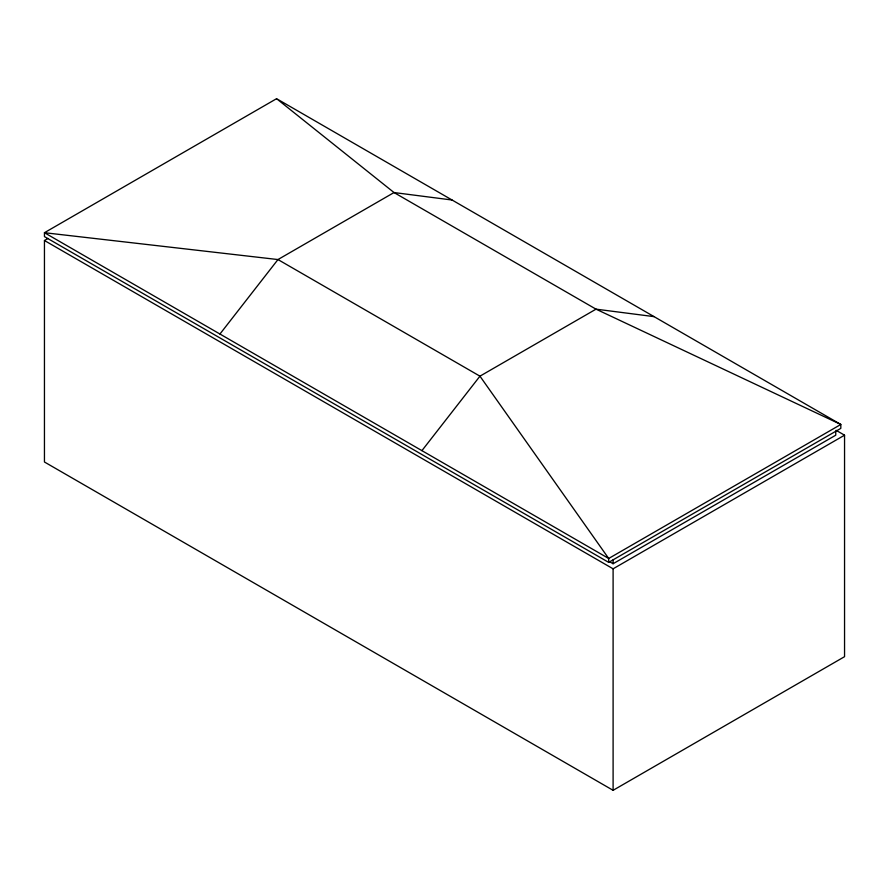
<?xml version="1.0" encoding="UTF-8"?>
<svg xmlns="http://www.w3.org/2000/svg" width="889" height="889" viewBox="0 0 889 889"><rect width="100%" height="100%" fill="white"/><g stroke="black" fill="none" stroke-linecap="round" stroke-linejoin="round"><path stroke-width="1.33" d="M219.939 334.031L277.968 259.555L394.027 192.546L452.068 200.014M421.919 450.645L479.949 376.169L596.019 309.161L654.048 316.628M276.579 98.69L44.45 232.707L44.45 236.607L608.698 562.381L840.827 428.365L840.827 424.464L276.579 98.69L394.027 192.546L596.019 309.161L840.827 424.464L608.698 558.481L44.45 232.707L277.968 259.555L479.949 376.169L608.698 558.481L608.698 562.381M836.138 430.332L844.55 435.188L844.55 656.682L613.099 790.31L44.45 462.002L44.45 240.508L48.05 238.441M609.487 561.659L613.099 563.737L835.76 435.188L835.76 431.287M44.45 240.508L613.099 568.816L844.55 435.188M613.099 559.837L613.099 563.737M613.099 568.816L613.099 790.31"/></g></svg>
